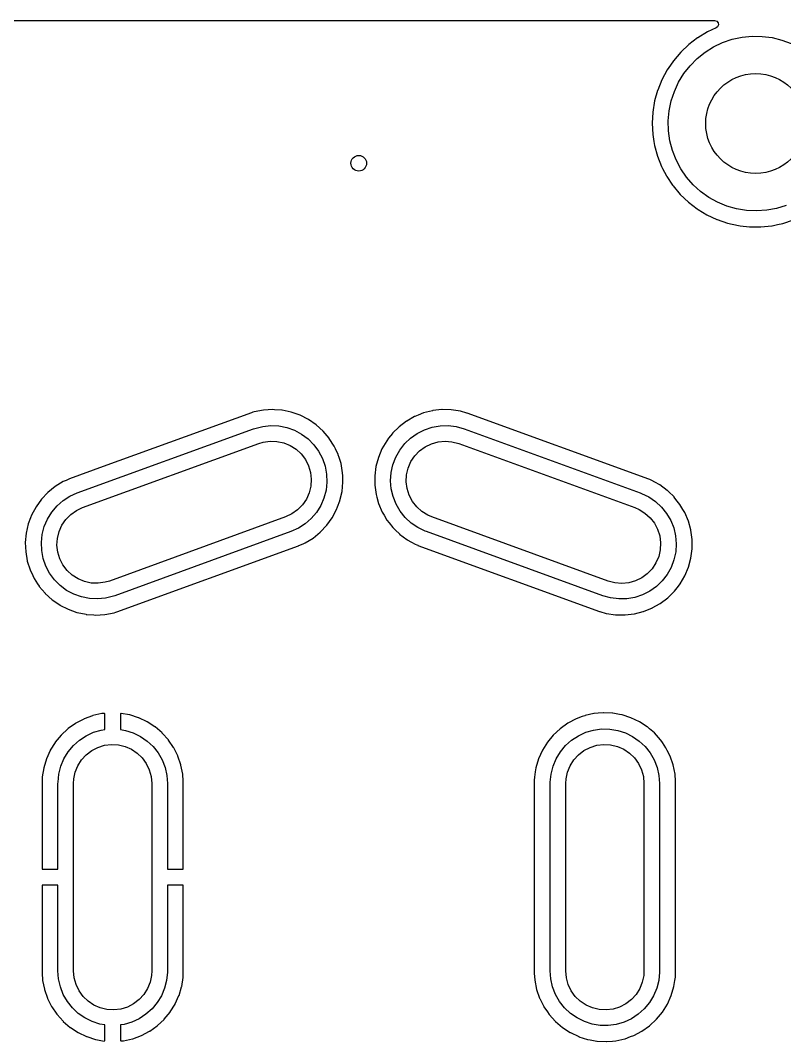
# Model space of a CAD drawing. Extents: x 14 to 417, y -165 to -100.
# Drawn here: x 166.97 to 191.42, y -132.26 to -99.57 of the extents above; entities that cross this region are included whole.
import ezdxf

# ---------------------------------------------------------------- set-up
doc = ezdxf.new("R2010")
doc.units = 0
doc.layers.add('BLACK', color=7, linetype='CONTINUOUS')

msp = doc.modelspace()

# ---------------------------------------------------------------- linework, layer by layer
at = {"layer": 'BLACK', "linetype": 'CONTINUOUS'}
for p, q in [((141.016, -99.5685), (189.185, -99.5685)), ((189.185, -99.5685), (189.253, -99.5885)), ((189.253, -99.5885), (189.3, -99.6422)), ((189.31, -99.7124), (189.28, -99.777)), ((189.3, -99.6422), (189.31, -99.7124)), ((188.955, -99.9391), (188.647, -100.123)), ((189.238, -99.809), (188.955, -99.9391)), ((189.28, -99.777), (189.238, -99.809)), ((188.361, -100.339), (188.101, -100.585)), ((188.639, -100.13), (188.361, -100.339)), ((188.644, -100.125), (188.639, -100.13)), ((188.647, -100.123), (188.644, -100.125)), ((188.644, -100.125), (188.644, -100.125)), ((189.151, -100.416), (189.442, -100.278)), ((189.442, -100.278), (189.747, -100.173)), ((189.747, -100.173), (190.062, -100.104)), ((190.062, -100.104), (190.383, -100.072)), ((190.383, -100.072), (190.705, -100.078)), ((190.705, -100.078), (191.025, -100.12)), ((191.025, -100.12), (191.337, -100.198)), ((191.337, -100.198), (191.639, -100.312)), ((188.101, -100.585), (187.868, -100.858)), ((188.626, -100.789), (188.878, -100.588)), ((188.878, -100.588), (189.151, -100.416)), ((187.773, -100.997), (187.666, -101.154)), ((187.866, -100.86), (187.773, -100.997)), ((187.868, -100.858), (187.866, -100.86)), ((187.866, -100.86), (187.866, -100.86)), ((188.201, -101.272), (188.4, -101.018)), ((188.4, -101.018), (188.626, -100.789)), ((187.666, -101.154), (187.497, -101.47)), ((188.032, -101.547), (188.201, -101.272)), ((187.497, -101.47), (187.363, -101.802)), ((187.897, -101.839), (188.032, -101.547)), ((187.36, -101.813), (187.266, -102.147)), ((187.362, -101.805), (187.36, -101.813)), ((187.363, -101.802), (187.362, -101.805)), ((187.362, -101.805), (187.362, -101.805)), ((187.795, -102.145), (187.897, -101.839)), ((187.266, -102.147), (187.207, -102.501)), ((187.73, -102.461), (187.795, -102.145)), ((187.207, -102.501), (187.187, -102.858)), ((187.701, -102.782), (187.73, -102.461)), ((187.187, -102.858), (187.205, -103.216)), ((187.71, -103.104), (187.701, -102.782)), ((187.205, -103.216), (187.205, -103.22)), ((187.205, -103.22), (187.205, -103.22)), ((187.205, -103.22), (187.242, -103.45)), ((187.755, -103.423), (187.71, -103.104)), ((187.242, -103.45), (187.261, -103.57)), ((187.261, -103.57), (187.356, -103.916)), ((187.837, -103.735), (187.755, -103.423)), ((187.356, -103.916), (187.487, -104.249)), ((187.954, -104.036), (187.837, -103.735)), ((187.487, -104.249), (187.518, -104.308)), ((188.105, -104.32), (187.954, -104.036)), ((187.518, -104.308), (187.64, -104.539)), ((187.64, -104.539), (187.654, -104.567)), ((187.654, -104.567), (187.656, -104.569)), ((187.656, -104.569), (187.656, -104.569)), ((187.656, -104.569), (187.84, -104.843)), ((188.288, -104.586), (188.105, -104.32)), ((188.499, -104.829), (188.288, -104.586)), ((187.84, -104.843), (187.854, -104.864)), ((187.854, -104.864), (188.085, -105.138)), ((188.738, -105.046), (188.499, -104.829)), ((188.085, -105.138), (188.344, -105.386)), ((189, -105.234), (188.738, -105.046)), ((189.281, -105.391), (189, -105.234)), ((188.344, -105.386), (188.628, -105.604)), ((189.579, -105.514), (189.281, -105.391)), ((189.889, -105.603), (189.579, -105.514)), ((190.207, -105.655), (189.889, -105.603)), ((191.168, -105.589), (190.851, -105.648)), ((191.476, -105.494), (191.168, -105.589)), ((188.628, -105.604), (188.66, -105.623)), ((188.66, -105.623), (188.931, -105.788)), ((188.931, -105.788), (188.931, -105.788)), ((188.931, -105.788), (188.934, -105.79)), ((188.934, -105.79), (188.937, -105.792)), ((188.937, -105.792), (188.937, -105.792)), ((188.937, -105.792), (189.256, -105.941)), ((190.529, -105.67), (190.207, -105.655)), ((190.851, -105.648), (190.529, -105.67)), ((189.256, -105.941), (189.256, -105.941)), ((189.256, -105.941), (189.259, -105.942)), ((189.259, -105.942), (189.262, -105.943)), ((189.262, -105.943), (189.262, -105.943)), ((189.262, -105.943), (189.595, -106.057)), ((189.595, -106.057), (189.595, -106.057)), ((189.595, -106.057), (189.598, -106.058)), ((189.598, -106.058), (189.947, -106.137)), ((189.947, -106.137), (190, -106.143)), ((190, -106.143), (190.3, -106.177)), ((190.3, -106.177), (190.3, -106.177)), ((190.3, -106.177), (190.303, -106.178)), ((190.303, -106.178), (190.307, -106.178)), ((190.307, -106.178), (190.307, -106.178)), ((190.307, -106.178), (190.501, -106.179)), ((190.501, -106.179), (190.662, -106.179)), ((190.662, -106.179), (190.665, -106.179)), ((190.665, -106.179), (191.015, -106.143)), ((190.665, -106.179), (190.665, -106.179)), ((191.015, -106.143), (191.015, -106.143)), ((191.015, -106.143), (191.018, -106.143)), ((191.018, -106.143), (191.022, -106.142)), ((191.022, -106.142), (191.194, -106.105)), ((191.022, -106.142), (191.022, -106.142)), ((191.194, -106.105), (191.369, -106.067)), ((191.369, -106.067), (191.709, -105.955)), ((174.362, -112.13), (169.624, -113.854)), ((174.363, -112.13), (174.362, -112.13)), ((174.362, -112.13), (174.362, -112.13)), ((174.411, -112.115), (174.363, -112.13)), ((174.45, -112.103), (174.411, -112.115)), ((174.453, -112.101), (174.45, -112.103)), ((174.45, -112.103), (174.45, -112.103)), ((174.747, -112.044), (174.453, -112.101)), ((175.047, -112.026), (174.747, -112.044)), ((175.104, -112.031), (175.047, -112.026)), ((175.342, -112.048), (175.104, -112.031)), ((175.346, -112.048), (175.342, -112.048)), ((175.342, -112.048), (175.342, -112.048)), ((175.35, -112.049), (175.346, -112.048)), ((175.636, -112.109), (175.35, -112.049)), ((175.35, -112.049), (175.35, -112.049)), ((175.64, -112.11), (175.636, -112.109)), ((175.636, -112.109), (175.636, -112.109)), ((175.923, -112.209), (175.64, -112.11)), ((179.869, -112.137), (179.696, -112.207)), ((179.873, -112.136), (179.869, -112.137)), ((179.874, -112.136), (179.873, -112.136)), ((180.156, -112.065), (179.874, -112.136)), ((180.16, -112.064), (180.156, -112.065)), ((180.156, -112.065), (180.156, -112.065)), ((180.164, -112.063), (180.16, -112.064)), ((180.454, -112.03), (180.164, -112.063)), ((180.458, -112.029), (180.454, -112.03)), ((180.454, -112.03), (180.454, -112.03)), ((180.463, -112.029), (180.458, -112.029)), ((180.754, -112.034), (180.463, -112.029)), ((180.758, -112.034), (180.754, -112.034)), ((181.055, -112.079), (180.758, -112.034)), ((181.059, -112.08), (181.055, -112.079)), ((181.26, -112.139), (181.059, -112.08)), ((181.059, -112.08), (181.059, -112.08)), ((181.27, -112.142), (181.26, -112.139)), ((181.272, -112.142), (181.27, -112.142)), ((187.083, -114.257), (181.272, -112.142)), ((181.272, -112.142), (181.272, -112.142)), ((175.927, -112.211), (175.923, -112.209)), ((176.186, -112.344), (175.927, -112.211)), ((175.927, -112.211), (175.927, -112.211)), ((176.19, -112.346), (176.186, -112.344)), ((176.194, -112.348), (176.19, -112.346)), ((176.434, -112.514), (176.194, -112.348)), ((176.194, -112.348), (176.194, -112.348)), ((179.329, -112.396), (179.09, -112.576)), ((179.333, -112.394), (179.329, -112.396)), ((179.587, -112.251), (179.333, -112.394)), ((179.591, -112.249), (179.587, -112.251)), ((179.587, -112.251), (179.587, -112.251)), ((179.595, -112.247), (179.591, -112.249)), ((179.696, -112.207), (179.595, -112.247)), ((179.595, -112.247), (179.595, -112.247)), ((168.794, -114.698), (174.433, -112.645)), ((174.433, -112.645), (174.476, -112.63)), ((174.476, -112.63), (174.727, -112.567)), ((174.727, -112.567), (174.985, -112.541)), ((174.985, -112.541), (175.244, -112.553)), ((175.244, -112.553), (175.499, -112.604)), ((175.499, -112.604), (175.743, -112.691)), ((175.743, -112.691), (175.971, -112.814)), ((176.437, -112.516), (176.434, -112.514)), ((176.434, -112.514), (176.434, -112.514)), ((176.659, -112.718), (176.437, -112.516)), ((176.662, -112.721), (176.659, -112.718)), ((176.721, -112.79), (176.662, -112.721)), ((176.662, -112.721), (176.662, -112.721)), ((176.853, -112.947), (176.721, -112.79)), ((178.874, -112.79), (178.751, -112.948)), ((178.876, -112.787), (178.874, -112.79)), ((178.874, -112.79), (178.874, -112.79)), ((179.09, -112.576), (178.876, -112.787)), ((179.456, -112.94), (179.668, -112.79)), ((179.668, -112.79), (179.899, -112.673)), ((179.899, -112.673), (180.146, -112.592)), ((180.146, -112.592), (180.401, -112.548)), ((180.401, -112.548), (180.661, -112.542)), ((180.661, -112.542), (180.918, -112.575)), ((180.918, -112.575), (181.167, -112.645)), ((181.167, -112.645), (186.806, -114.698)), ((168.965, -115.167), (174.604, -113.115)), ((174.604, -113.115), (174.741, -113.074)), ((174.741, -113.074), (174.961, -113.042)), ((174.961, -113.042), (175.183, -113.049)), ((175.183, -113.049), (175.401, -113.096)), ((175.401, -113.096), (175.606, -113.18)), ((175.971, -112.814), (176.179, -112.969)), ((176.179, -112.969), (176.362, -113.153)), ((176.855, -112.95), (176.853, -112.947)), ((177.012, -113.196), (176.855, -112.95)), ((178.692, -113.024), (178.541, -113.283)), ((178.751, -112.948), (178.692, -113.024)), ((179.11, -113.324), (179.268, -113.119)), ((179.268, -113.119), (179.456, -112.94)), ((179.925, -113.218), (180.125, -113.121)), ((180.125, -113.121), (180.339, -113.061)), ((180.339, -113.061), (180.56, -113.04)), ((180.56, -113.04), (180.782, -113.058)), ((180.782, -113.058), (180.996, -113.115)), ((180.996, -113.115), (186.635, -115.167)), ((175.606, -113.18), (175.794, -113.3)), ((175.794, -113.3), (175.957, -113.45)), ((176.362, -113.153), (176.515, -113.363)), ((176.515, -113.363), (176.636, -113.592)), ((177.015, -113.199), (177.012, -113.196)), ((177.012, -113.196), (177.012, -113.196)), ((177.056, -113.287), (177.015, -113.199)), ((177.14, -113.468), (177.056, -113.287)), ((178.541, -113.283), (178.426, -113.56)), ((178.983, -113.55), (179.11, -113.324)), ((179.592, -113.51), (179.746, -113.349)), ((179.746, -113.349), (179.925, -113.218)), ((175.957, -113.45), (176.091, -113.628)), ((176.091, -113.628), (176.192, -113.826)), ((176.636, -113.592), (176.721, -113.837)), ((177.141, -113.471), (177.14, -113.468)), ((177.14, -113.468), (177.14, -113.468)), ((177.143, -113.475), (177.141, -113.471)), ((177.171, -113.565), (177.143, -113.475)), ((177.143, -113.475), (177.143, -113.475)), ((177.231, -113.758), (177.171, -113.565)), ((177.282, -114.053), (177.231, -113.758)), ((178.426, -113.56), (178.348, -113.85)), ((178.891, -113.793), (178.983, -113.55)), ((179.381, -113.9), (179.469, -113.695)), ((179.469, -113.695), (179.592, -113.51)), ((169.624, -113.854), (168.549, -114.246)), ((176.192, -113.826), (176.256, -114.039)), ((176.256, -114.039), (176.281, -114.259)), ((176.721, -113.837), (176.77, -114.092)), ((176.77, -114.092), (176.78, -114.351)), ((177.286, -114.148), (177.282, -114.053)), ((178.348, -113.85), (178.31, -114.148)), ((178.819, -114.305), (178.836, -114.046)), ((178.836, -114.046), (178.891, -113.793)), ((179.331, -114.116), (179.381, -113.9)), ((168.344, -114.336), (168.088, -114.492)), ((168.436, -114.296), (168.344, -114.336)), ((168.547, -114.247), (168.436, -114.296)), ((168.549, -114.246), (168.547, -114.247)), ((168.547, -114.247), (168.547, -114.247)), ((176.281, -114.259), (176.266, -114.481)), ((176.78, -114.351), (176.752, -114.609)), ((177.266, -114.652), (177.294, -114.353)), ((177.294, -114.353), (177.286, -114.148)), ((178.31, -114.148), (178.31, -114.246)), ((178.31, -114.246), (178.311, -114.439)), ((178.84, -114.564), (178.819, -114.305)), ((179.32, -114.338), (179.331, -114.116)), ((179.348, -114.558), (179.32, -114.338)), ((187.084, -114.258), (187.083, -114.257)), ((187.083, -114.257), (187.083, -114.257)), ((187.085, -114.258), (187.084, -114.258)), ((187.115, -114.271), (187.085, -114.258)), ((187.085, -114.258), (187.085, -114.258)), ((187.171, -114.294), (187.115, -114.271)), ((187.27, -114.349), (187.171, -114.294)), ((187.43, -114.437), (187.27, -114.349)), ((167.855, -114.681), (167.649, -114.899)), ((168.088, -114.492), (167.855, -114.681)), ((168.558, -114.804), (168.794, -114.698)), ((176.213, -114.697), (176.122, -114.9)), ((176.266, -114.481), (176.213, -114.697)), ((176.752, -114.609), (176.686, -114.86)), ((177.198, -114.944), (177.266, -114.652)), ((178.311, -114.439), (178.311, -114.448)), ((178.311, -114.448), (178.352, -114.745)), ((178.352, -114.745), (178.353, -114.749)), ((178.353, -114.749), (178.353, -114.749)), ((178.353, -114.749), (178.375, -114.831)), ((178.9, -114.816), (178.84, -114.564)), ((179.415, -114.77), (179.348, -114.558)), ((186.806, -114.698), (186.848, -114.714)), ((186.848, -114.714), (187.082, -114.827)), ((187.433, -114.439), (187.43, -114.437)), ((187.43, -114.437), (187.43, -114.437)), ((187.437, -114.442), (187.433, -114.439)), ((187.671, -114.616), (187.437, -114.442)), ((187.437, -114.442), (187.437, -114.442)), ((187.674, -114.618), (187.671, -114.616)), ((187.671, -114.616), (187.671, -114.616)), ((187.677, -114.621), (187.674, -114.618)), ((187.704, -114.648), (187.677, -114.621)), ((187.677, -114.621), (187.677, -114.621)), ((187.889, -114.827), (187.704, -114.648)), ((167.649, -114.899), (167.473, -115.143)), ((168.145, -115.115), (168.34, -114.944)), ((168.34, -114.944), (168.558, -114.804)), ((175.997, -115.083), (175.841, -115.242)), ((176.122, -114.9), (175.997, -115.083)), ((176.686, -114.86), (176.583, -115.098)), ((177.122, -115.146), (177.197, -114.948)), ((177.197, -114.948), (177.198, -114.944)), ((178.375, -114.831), (178.431, -115.034)), ((178.431, -115.034), (178.549, -115.311)), ((178.996, -115.057), (178.9, -114.816)), ((179.127, -115.281), (178.996, -115.057)), ((179.518, -114.967), (179.415, -114.77)), ((179.655, -115.142), (179.518, -114.967)), ((187.082, -114.827), (187.296, -114.972)), ((187.296, -114.972), (187.487, -115.149)), ((187.892, -114.831), (187.889, -114.827)), ((187.948, -114.903), (187.892, -114.831)), ((187.892, -114.831), (187.892, -114.831)), ((188.075, -115.063), (187.948, -114.903)), ((188.077, -115.067), (188.075, -115.063)), ((188.173, -115.229), (188.077, -115.067)), ((188.077, -115.067), (188.077, -115.067)), ((167.33, -115.411), (167.299, -115.493)), ((167.332, -115.407), (167.33, -115.411)), ((167.33, -115.411), (167.33, -115.411)), ((167.473, -115.143), (167.332, -115.407)), ((167.841, -115.534), (167.977, -115.313)), ((167.977, -115.313), (168.145, -115.115)), ((168.427, -115.549), (168.583, -115.39)), ((168.583, -115.39), (168.764, -115.262)), ((168.764, -115.262), (168.965, -115.167)), ((175.66, -115.37), (175.459, -115.465)), ((175.841, -115.242), (175.66, -115.37)), ((176.447, -115.319), (176.279, -115.517)), ((176.583, -115.098), (176.447, -115.319)), ((176.951, -115.489), (177.092, -115.225)), ((177.092, -115.225), (177.122, -115.146)), ((178.549, -115.311), (178.551, -115.314)), ((178.551, -115.314), (178.551, -115.314)), ((178.551, -115.314), (178.608, -115.411)), ((178.608, -115.411), (178.701, -115.569)), ((179.289, -115.483), (179.127, -115.281)), ((179.82, -115.291), (179.655, -115.142)), ((180.009, -115.408), (179.82, -115.291)), ((180.141, -115.465), (180.009, -115.408)), ((186.635, -115.167), (186.767, -115.224)), ((186.767, -115.224), (186.956, -115.341)), ((186.956, -115.341), (187.121, -115.49)), ((187.487, -115.149), (187.649, -115.351)), ((187.649, -115.351), (187.78, -115.575)), ((188.227, -115.321), (188.173, -115.229)), ((188.345, -115.598), (188.227, -115.321)), ((167.226, -115.688), (167.158, -115.98)), ((167.299, -115.493), (167.226, -115.688)), ((167.738, -115.772), (167.841, -115.534)), ((168.211, -115.935), (168.302, -115.732)), ((168.302, -115.732), (168.427, -115.549)), ((175.459, -115.465), (169.82, -117.517)), ((176.084, -115.688), (175.866, -115.828)), ((176.279, -115.517), (176.084, -115.688)), ((176.569, -115.951), (176.775, -115.733)), ((176.775, -115.733), (176.951, -115.489)), ((178.701, -115.569), (178.772, -115.659)), ((178.772, -115.659), (178.884, -115.801)), ((179.48, -115.66), (179.289, -115.483)), ((179.694, -115.805), (179.48, -115.66)), ((185.78, -117.517), (180.141, -115.465)), ((187.121, -115.49), (187.258, -115.665)), ((187.258, -115.665), (187.361, -115.862)), ((187.78, -115.575), (187.876, -115.816)), ((188.346, -115.602), (188.345, -115.598)), ((188.423, -115.883), (188.346, -115.602)), ((188.346, -115.602), (188.346, -115.602)), ((167.158, -115.98), (167.13, -116.279)), ((167.644, -116.281), (167.672, -116.023)), ((167.672, -116.023), (167.738, -115.772)), ((168.158, -116.151), (168.211, -115.935)), ((175.63, -115.934), (169.991, -117.987)), ((175.866, -115.828), (175.63, -115.934)), ((176.336, -116.14), (176.569, -115.951)), ((178.884, -115.801), (178.884, -115.801)), ((178.884, -115.801), (178.887, -115.805)), ((178.887, -115.805), (178.976, -115.891)), ((178.976, -115.891), (179.099, -116.011)), ((179.099, -116.011), (179.099, -116.011)), ((179.099, -116.011), (179.102, -116.014)), ((179.102, -116.014), (179.105, -116.016)), ((179.105, -116.016), (179.105, -116.016)), ((179.105, -116.016), (179.339, -116.19)), ((179.928, -115.918), (179.694, -115.805)), ((179.97, -115.934), (179.928, -115.918)), ((185.609, -117.987), (179.97, -115.934)), ((187.361, -115.862), (187.428, -116.074)), ((187.876, -115.816), (187.936, -116.068)), ((188.424, -115.887), (188.423, -115.883)), ((188.423, -115.883), (188.423, -115.883)), ((188.465, -116.184), (188.424, -115.887)), ((167.13, -116.279), (167.142, -116.579)), ((167.654, -116.54), (167.644, -116.281)), ((168.143, -116.373), (168.158, -116.151)), ((168.168, -116.593), (168.143, -116.373)), ((170.062, -118.502), (175.873, -116.387)), ((175.873, -116.387), (175.875, -116.386)), ((175.873, -116.387), (175.873, -116.387)), ((175.875, -116.386), (175.877, -116.385)), ((175.877, -116.385), (176.017, -116.323)), ((175.877, -116.385), (175.877, -116.385)), ((176.017, -116.323), (176.08, -116.296)), ((176.08, -116.296), (176.336, -116.14)), ((179.339, -116.19), (179.339, -116.19)), ((179.339, -116.19), (179.343, -116.193)), ((179.343, -116.193), (179.346, -116.195)), ((179.346, -116.195), (179.346, -116.195)), ((179.346, -116.195), (179.486, -116.272)), ((179.486, -116.272), (179.605, -116.338)), ((179.605, -116.338), (179.661, -116.361)), ((179.661, -116.361), (179.691, -116.374)), ((179.691, -116.374), (179.691, -116.374)), ((179.691, -116.374), (179.692, -116.374)), ((179.692, -116.374), (179.693, -116.375)), ((179.693, -116.375), (179.693, -116.375)), ((179.693, -116.375), (185.504, -118.49)), ((187.428, -116.074), (187.456, -116.294)), ((187.456, -116.294), (187.445, -116.516)), ((187.936, -116.068), (187.957, -116.327)), ((187.957, -116.327), (187.94, -116.586)), ((188.465, -116.188), (188.465, -116.184)), ((188.465, -116.279), (188.465, -116.188)), ((188.465, -116.188), (188.465, -116.188)), ((188.465, -116.282), (188.465, -116.279)), ((188.466, -116.484), (188.465, -116.282)), ((167.142, -116.579), (167.193, -116.874)), ((167.703, -116.795), (167.654, -116.54)), ((168.232, -116.806), (168.168, -116.593)), ((187.445, -116.516), (187.395, -116.732)), ((187.94, -116.586), (187.885, -116.839)), ((188.428, -116.782), (188.466, -116.484)), ((167.193, -116.874), (167.194, -116.878)), ((167.194, -116.878), (167.194, -116.878)), ((167.194, -116.878), (167.281, -117.157)), ((167.788, -117.04), (167.703, -116.795)), ((167.909, -117.269), (167.788, -117.04)), ((168.333, -117.004), (168.232, -116.806)), ((168.467, -117.182), (168.333, -117.004)), ((187.307, -116.937), (187.184, -117.122)), ((187.395, -116.732), (187.307, -116.937)), ((187.885, -116.839), (187.793, -117.082)), ((188.35, -117.072), (188.428, -116.782)), ((167.281, -117.157), (167.283, -117.161)), ((167.283, -117.161), (167.284, -117.164)), ((167.284, -117.164), (167.284, -117.164)), ((167.284, -117.164), (167.367, -117.342)), ((167.367, -117.342), (167.409, -117.433)), ((168.062, -117.479), (167.909, -117.269)), ((168.63, -117.332), (168.467, -117.182)), ((168.818, -117.452), (168.63, -117.332)), ((187.03, -117.283), (186.851, -117.414)), ((187.184, -117.122), (187.03, -117.283)), ((187.666, -117.308), (187.508, -117.513)), ((187.793, -117.082), (187.666, -117.308)), ((188.084, -117.608), (188.235, -117.349)), ((188.235, -117.349), (188.35, -117.072)), ((167.409, -117.433), (167.412, -117.436)), ((167.412, -117.436), (167.412, -117.436)), ((167.412, -117.436), (167.519, -117.604)), ((167.519, -117.604), (167.571, -117.685)), ((167.571, -117.685), (167.574, -117.688)), ((167.574, -117.688), (167.762, -117.911)), ((168.245, -117.663), (168.062, -117.479)), ((168.453, -117.818), (168.245, -117.663)), ((169.023, -117.536), (168.818, -117.452)), ((169.241, -117.583), (169.023, -117.536)), ((169.463, -117.59), (169.241, -117.583)), ((169.683, -117.558), (169.463, -117.59)), ((169.82, -117.517), (169.683, -117.558)), ((185.994, -117.574), (185.78, -117.517)), ((186.216, -117.592), (185.994, -117.574)), ((186.437, -117.571), (186.216, -117.592)), ((186.651, -117.511), (186.437, -117.571)), ((186.851, -117.414), (186.651, -117.511)), ((187.32, -117.692), (187.108, -117.842)), ((187.508, -117.513), (187.32, -117.692)), ((187.9, -117.845), (188.024, -117.685)), ((188.024, -117.685), (188.081, -117.611)), ((188.081, -117.611), (188.084, -117.608)), ((188.081, -117.611), (188.081, -117.611)), ((167.762, -117.911), (167.762, -117.911)), ((167.762, -117.911), (167.765, -117.914)), ((167.765, -117.914), (167.987, -118.116)), ((168.681, -117.941), (168.453, -117.818)), ((168.925, -118.028), (168.681, -117.941)), ((169.948, -118.002), (169.697, -118.065)), ((169.991, -117.987), (169.948, -118.002)), ((185.858, -118.057), (185.609, -117.987)), ((186.877, -117.959), (186.63, -118.04)), ((187.108, -117.842), (186.877, -117.959)), ((187.686, -118.056), (187.9, -117.845)), ((167.987, -118.116), (167.99, -118.118)), ((167.99, -118.118), (167.99, -118.118)), ((167.99, -118.118), (168.23, -118.284)), ((168.23, -118.284), (168.23, -118.284)), ((168.23, -118.284), (168.234, -118.286)), ((168.234, -118.286), (168.238, -118.288)), ((168.238, -118.288), (168.497, -118.421)), ((169.18, -118.079), (168.925, -118.028)), ((169.439, -118.091), (169.18, -118.079)), ((169.697, -118.065), (169.439, -118.091)), ((186.115, -118.09), (185.858, -118.057)), ((186.375, -118.084), (186.115, -118.09)), ((186.63, -118.04), (186.375, -118.084)), ((187.189, -118.381), (187.443, -118.238)), ((187.443, -118.238), (187.447, -118.236)), ((187.443, -118.238), (187.443, -118.238)), ((187.447, -118.236), (187.686, -118.056)), ((168.497, -118.421), (168.497, -118.421)), ((168.497, -118.421), (168.501, -118.423)), ((168.501, -118.423), (168.784, -118.522)), ((168.784, -118.522), (168.788, -118.523)), ((168.788, -118.523), (168.788, -118.523)), ((168.788, -118.523), (169.074, -118.583)), ((169.074, -118.583), (169.074, -118.583)), ((169.074, -118.583), (169.078, -118.584)), ((169.078, -118.584), (169.082, -118.584)), ((169.082, -118.584), (169.082, -118.584)), ((169.082, -118.584), (169.32, -118.601)), ((169.32, -118.601), (169.377, -118.606)), ((169.377, -118.606), (169.677, -118.588)), ((169.677, -118.588), (169.971, -118.531)), ((169.971, -118.531), (170.025, -118.514)), ((170.025, -118.514), (170.059, -118.503)), ((170.059, -118.503), (170.061, -118.502)), ((170.059, -118.503), (170.059, -118.503)), ((170.061, -118.502), (170.062, -118.502)), ((170.062, -118.502), (170.062, -118.502)), ((185.504, -118.49), (185.504, -118.49)), ((185.504, -118.49), (185.506, -118.49)), ((185.506, -118.49), (185.508, -118.491)), ((185.508, -118.491), (185.508, -118.491)), ((185.508, -118.491), (185.717, -118.552)), ((185.717, -118.552), (185.717, -118.552)), ((185.717, -118.552), (185.721, -118.553)), ((185.721, -118.553), (186.018, -118.598)), ((186.018, -118.598), (186.022, -118.598)), ((186.022, -118.598), (186.313, -118.603)), ((186.313, -118.603), (186.318, -118.603)), ((186.318, -118.603), (186.322, -118.602)), ((186.322, -118.602), (186.612, -118.569)), ((186.322, -118.602), (186.322, -118.602)), ((186.612, -118.569), (186.616, -118.568)), ((186.616, -118.568), (186.62, -118.567)), ((186.62, -118.567), (186.902, -118.496)), ((186.902, -118.496), (186.903, -118.496)), ((186.903, -118.496), (186.907, -118.495)), ((186.907, -118.495), (187.092, -118.421)), ((187.092, -118.421), (187.181, -118.385)), ((187.181, -118.385), (187.185, -118.383)), ((187.181, -118.385), (187.181, -118.385)), ((187.185, -118.383), (187.189, -118.381)), ((187.189, -118.381), (187.189, -118.381)), ((169.002, -121.935), (168.744, -122.071)), ((169.009, -121.931), (169.002, -121.935)), ((169.283, -121.83), (169.009, -121.931)), ((169.291, -121.828), (169.283, -121.83)), ((169.576, -121.764), (169.291, -121.828)), ((169.584, -121.763), (169.576, -121.764)), ((169.656, -121.757), (169.584, -121.763)), ((169.668, -121.759), (169.656, -121.757)), ((169.672, -121.774), (169.668, -121.759)), ((169.672, -122.273), (169.672, -121.774)), ((170.185, -121.756), (170.18, -121.771)), ((170.18, -121.771), (170.18, -122.273)), ((170.198, -121.755), (170.185, -121.756)), ((170.469, -121.803), (170.198, -121.755)), ((170.477, -121.805), (170.469, -121.803)), ((170.755, -121.895), (170.477, -121.805)), ((170.763, -121.898), (170.755, -121.895)), ((171.026, -122.023), (170.763, -121.898)), ((184.75, -121.934), (184.492, -122.07)), ((184.753, -121.932), (184.75, -121.934)), ((184.75, -121.934), (184.75, -121.934)), ((184.948, -121.86), (184.753, -121.932)), ((185.031, -121.83), (184.948, -121.86)), ((185.035, -121.829), (185.031, -121.83)), ((185.031, -121.83), (185.031, -121.83)), ((185.039, -121.828), (185.035, -121.829)), ((185.324, -121.764), (185.039, -121.828)), ((185.039, -121.828), (185.039, -121.828)), ((185.328, -121.763), (185.324, -121.764)), ((185.324, -121.764), (185.324, -121.764)), ((185.463, -121.751), (185.328, -121.763)), ((185.622, -121.737), (185.463, -121.751)), ((185.627, -121.737), (185.622, -121.737)), ((185.622, -121.737), (185.622, -121.737)), ((185.631, -121.737), (185.627, -121.737)), ((185.922, -121.75), (185.631, -121.737)), ((185.631, -121.737), (185.631, -121.737)), ((185.926, -121.751), (185.922, -121.75)), ((185.922, -121.75), (185.922, -121.75)), ((185.93, -121.751), (185.926, -121.751)), ((186.141, -121.789), (185.93, -121.751)), ((185.93, -121.751), (185.93, -121.751)), ((186.222, -121.804), (186.141, -121.789)), ((186.226, -121.805), (186.222, -121.804)), ((186.503, -121.894), (186.226, -121.805)), ((186.226, -121.805), (186.226, -121.805)), ((186.507, -121.895), (186.503, -121.894)), ((186.503, -121.894), (186.503, -121.894)), ((186.778, -122.024), (186.507, -121.895)), ((168.493, -122.249), (168.279, -122.448)), ((168.499, -122.244), (168.493, -122.249)), ((168.737, -122.075), (168.499, -122.244)), ((168.744, -122.071), (168.737, -122.075)), ((169.562, -122.288), (169.672, -122.273)), ((170.18, -122.273), (170.335, -122.298)), ((171.034, -122.027), (171.026, -122.023)), ((171.278, -122.186), (171.034, -122.027)), ((171.285, -122.191), (171.278, -122.186)), ((171.506, -122.38), (171.285, -122.191)), ((184.243, -122.246), (184.024, -122.45)), ((184.488, -122.072), (184.243, -122.246)), ((184.492, -122.07), (184.488, -122.072)), ((185.31, -122.288), (185.567, -122.253)), ((185.567, -122.253), (185.827, -122.257)), ((185.827, -122.257), (186.083, -122.298)), ((186.782, -122.026), (186.778, -122.024)), ((187.026, -122.185), (186.782, -122.026)), ((186.782, -122.026), (186.782, -122.026)), ((187.03, -122.188), (187.026, -122.185)), ((187.026, -122.185), (187.026, -122.185)), ((187.033, -122.19), (187.03, -122.188)), ((187.101, -122.249), (187.033, -122.19)), ((187.033, -122.19), (187.033, -122.19)), ((187.258, -122.383), (187.101, -122.249)), ((168.274, -122.454), (168.089, -122.679)), ((168.279, -122.448), (168.274, -122.454)), ((168.861, -122.612), (169.078, -122.469)), ((169.078, -122.469), (169.313, -122.361)), ((169.313, -122.361), (169.562, -122.288)), ((170.335, -122.298), (170.582, -122.377)), ((170.582, -122.377), (170.814, -122.492)), ((170.814, -122.492), (171.027, -122.64)), ((171.512, -122.386), (171.506, -122.38)), ((171.707, -122.604), (171.512, -122.386)), ((171.712, -122.61), (171.707, -122.604)), ((184.024, -122.45), (183.834, -122.682)), ((184.609, -122.612), (184.826, -122.469)), ((184.826, -122.469), (185.061, -122.361)), ((185.061, -122.361), (185.31, -122.288)), ((186.083, -122.298), (186.33, -122.377)), ((186.33, -122.377), (186.562, -122.492)), ((186.562, -122.492), (186.775, -122.64)), ((187.458, -122.606), (187.258, -122.383)), ((168.084, -122.686), (167.93, -122.934)), ((168.089, -122.679), (168.084, -122.686)), ((168.501, -122.984), (168.667, -122.784)), ((168.667, -122.784), (168.861, -122.612)), ((169.256, -122.945), (169.454, -122.843)), ((169.454, -122.843), (169.666, -122.777)), ((169.666, -122.777), (169.887, -122.751)), ((169.887, -122.751), (170.109, -122.763)), ((170.109, -122.763), (170.325, -122.815)), ((170.325, -122.815), (170.528, -122.905)), ((170.528, -122.905), (170.713, -123.029)), ((171.027, -122.64), (171.216, -122.818)), ((171.216, -122.818), (171.377, -123.021)), ((171.876, -122.851), (171.712, -122.61)), ((171.88, -122.859), (171.876, -122.851)), ((172.01, -123.119), (171.88, -122.859)), ((183.834, -122.682), (183.675, -122.937)), ((184.249, -122.984), (184.415, -122.784)), ((184.415, -122.784), (184.609, -122.612)), ((185.004, -122.945), (185.202, -122.843)), ((185.202, -122.843), (185.414, -122.777)), ((185.414, -122.777), (185.635, -122.751)), ((185.635, -122.751), (185.857, -122.763)), ((185.857, -122.763), (186.073, -122.815)), ((186.073, -122.815), (186.276, -122.905)), ((186.276, -122.905), (186.461, -123.029)), ((186.775, -122.64), (186.964, -122.818)), ((186.964, -122.818), (187.125, -123.021)), ((187.46, -122.61), (187.458, -122.606)), ((187.512, -122.686), (187.46, -122.61)), ((187.46, -122.61), (187.46, -122.61)), ((187.626, -122.855), (187.512, -122.686)), ((187.628, -122.858), (187.626, -122.855)), ((187.67, -122.941), (187.628, -122.858)), ((187.628, -122.858), (187.628, -122.858)), ((167.804, -123.215), (167.72, -123.495)), ((167.807, -123.207), (167.804, -123.215)), ((167.926, -122.941), (167.807, -123.207)), ((167.93, -122.934), (167.926, -122.941)), ((168.266, -123.445), (168.367, -123.206)), ((168.367, -123.206), (168.501, -122.984)), ((168.812, -123.433), (168.93, -123.244)), ((168.93, -123.244), (169.08, -123.08)), ((169.08, -123.08), (169.256, -122.945)), ((170.713, -123.029), (170.872, -123.183)), ((170.872, -123.183), (171.002, -123.364)), ((171.377, -123.021), (171.506, -123.247)), ((171.506, -123.247), (171.6, -123.488)), ((172.014, -123.127), (172.01, -123.119)), ((172.109, -123.403), (172.014, -123.127)), ((183.552, -123.211), (183.467, -123.499)), ((183.675, -122.937), (183.552, -123.211)), ((184.014, -123.445), (184.115, -123.206)), ((184.115, -123.206), (184.249, -122.984)), ((184.56, -123.433), (184.678, -123.244)), ((184.678, -123.244), (184.828, -123.08)), ((184.828, -123.08), (185.004, -122.945)), ((186.461, -123.029), (186.62, -123.183)), ((186.62, -123.183), (186.75, -123.364)), ((187.125, -123.021), (187.254, -123.247)), ((187.254, -123.247), (187.348, -123.488)), ((187.761, -123.123), (187.67, -122.941)), ((187.858, -123.407), (187.761, -123.123)), ((167.719, -123.503), (167.673, -123.791)), ((167.72, -123.495), (167.719, -123.503)), ((168.203, -123.696), (168.266, -123.445)), ((168.729, -123.639), (168.812, -123.433)), ((171.002, -123.364), (171.098, -123.564)), ((171.098, -123.564), (171.156, -123.779)), ((171.6, -123.488), (171.657, -123.741)), ((172.111, -123.411), (172.109, -123.403)), ((172.168, -123.697), (172.111, -123.411)), ((183.466, -123.503), (183.447, -123.622)), ((183.467, -123.499), (183.466, -123.503)), ((183.466, -123.503), (183.466, -123.503)), ((183.951, -123.696), (184.014, -123.445)), ((184.477, -123.639), (184.56, -123.433)), ((186.75, -123.364), (186.846, -123.564)), ((186.846, -123.564), (186.904, -123.779)), ((187.348, -123.488), (187.405, -123.741)), ((187.918, -123.701), (187.858, -123.407)), ((167.672, -123.798), (167.668, -123.887)), ((167.668, -123.887), (167.668, -123.89)), ((167.668, -123.89), (167.668, -126.728)), ((167.673, -123.791), (167.672, -123.798)), ((168.177, -123.954), (168.203, -123.696)), ((168.676, -124), (168.684, -123.856)), ((168.684, -123.856), (168.729, -123.639)), ((171.156, -123.779), (171.176, -124)), ((171.657, -123.741), (171.676, -124)), ((172.169, -123.705), (172.168, -123.697)), ((172.184, -123.922), (172.169, -123.705)), ((183.42, -123.795), (183.415, -123.889)), ((183.415, -123.889), (183.415, -130.076)), ((183.447, -123.622), (183.42, -123.795)), ((183.925, -123.954), (183.951, -123.696)), ((184.424, -124), (184.432, -123.856)), ((184.432, -123.856), (184.477, -123.639)), ((186.904, -123.779), (186.924, -124)), ((187.405, -123.741), (187.424, -124)), ((187.933, -123.924), (187.918, -123.701)), ((168.176, -124), (168.177, -123.954)), ((168.176, -126.746), (168.176, -124)), ((168.676, -130), (168.676, -124)), ((171.176, -124), (171.176, -130)), ((171.676, -124), (171.676, -126.746)), ((172.184, -123.926), (172.184, -123.922)), ((172.184, -126.732), (172.184, -123.926)), ((183.924, -124), (183.925, -123.954)), ((183.924, -130), (183.924, -124)), ((184.424, -130), (184.424, -124)), ((186.924, -124), (186.924, -130)), ((187.424, -124), (187.424, -130)), ((187.933, -130.111), (187.933, -123.924)), ((167.668, -126.728), (167.672, -126.743)), ((167.672, -126.743), (167.674, -126.744)), ((167.674, -126.744), (167.682, -126.746)), ((167.682, -126.746), (168.176, -126.746)), ((171.676, -126.746), (172.166, -126.746)), ((172.166, -126.746), (172.181, -126.742)), ((172.181, -126.742), (172.182, -126.74)), ((172.182, -126.74), (172.184, -126.732)), ((167.67, -127.26), (167.668, -127.268)), ((167.668, -127.268), (167.668, -130.074)), ((167.671, -127.258), (167.67, -127.26)), ((167.686, -127.254), (167.671, -127.258)), ((168.176, -127.254), (167.686, -127.254)), ((168.176, -130), (168.176, -127.254)), ((172.17, -127.254), (171.676, -127.254)), ((171.676, -127.254), (171.676, -130)), ((172.178, -127.256), (172.17, -127.254)), ((172.18, -127.257), (172.178, -127.256)), ((172.184, -127.272), (172.18, -127.257)), ((172.184, -130.11), (172.184, -127.272)), ((167.668, -130.074), (167.668, -130.078)), ((167.668, -130.078), (167.683, -130.295)), ((168.195, -130.259), (168.176, -130)), ((168.696, -130.221), (168.676, -130)), ((171.176, -130), (171.168, -130.144)), ((171.675, -130.046), (171.649, -130.304)), ((171.676, -130), (171.675, -130.046)), ((172.18, -130.202), (172.184, -130.113)), ((172.184, -130.113), (172.184, -130.11)), ((183.415, -130.076), (183.43, -130.299)), ((183.943, -130.259), (183.924, -130)), ((184.444, -130.221), (184.424, -130)), ((186.924, -130), (186.916, -130.144)), ((187.423, -130.046), (187.397, -130.304)), ((187.424, -130), (187.423, -130.046)), ((187.928, -130.205), (187.933, -130.111)), ((167.683, -130.295), (167.684, -130.303)), ((167.684, -130.303), (167.741, -130.589)), ((168.252, -130.512), (168.195, -130.259)), ((168.754, -130.436), (168.696, -130.221)), ((168.85, -130.636), (168.754, -130.436)), ((171.123, -130.361), (171.04, -130.567)), ((171.168, -130.144), (171.123, -130.361)), ((171.649, -130.304), (171.586, -130.555)), ((172.133, -130.497), (172.179, -130.209)), ((172.179, -130.209), (172.18, -130.202)), ((183.43, -130.299), (183.49, -130.593)), ((184, -130.512), (183.943, -130.259)), ((184.502, -130.436), (184.444, -130.221)), ((184.598, -130.636), (184.502, -130.436)), ((186.871, -130.361), (186.788, -130.567)), ((186.916, -130.144), (186.871, -130.361)), ((187.397, -130.304), (187.334, -130.555)), ((187.882, -130.497), (187.913, -130.303)), ((187.913, -130.303), (187.928, -130.205)), ((167.741, -130.589), (167.743, -130.597)), ((167.743, -130.597), (167.838, -130.873)), ((168.346, -130.753), (168.252, -130.512)), ((168.475, -130.979), (168.346, -130.753)), ((168.98, -130.817), (168.85, -130.636)), ((170.922, -130.756), (170.772, -130.92)), ((171.04, -130.567), (170.922, -130.756)), ((171.586, -130.555), (171.485, -130.794)), ((172.048, -130.785), (172.132, -130.505)), ((172.132, -130.505), (172.133, -130.497)), ((183.49, -130.593), (183.587, -130.877)), ((184.094, -130.753), (184, -130.512)), ((184.223, -130.979), (184.094, -130.753)), ((184.728, -130.817), (184.598, -130.636)), ((186.67, -130.756), (186.52, -130.92)), ((186.788, -130.567), (186.67, -130.756)), ((187.334, -130.555), (187.233, -130.794)), ((187.796, -130.789), (187.881, -130.501)), ((187.881, -130.501), (187.882, -130.497)), ((167.838, -130.873), (167.842, -130.881)), ((167.842, -130.881), (167.972, -131.141)), ((168.636, -131.182), (168.475, -130.979)), ((169.139, -130.971), (168.98, -130.817)), ((169.324, -131.095), (169.139, -130.971)), ((169.527, -131.185), (169.324, -131.095)), ((170.596, -131.055), (170.398, -131.157)), ((170.772, -130.92), (170.596, -131.055)), ((171.351, -131.016), (171.185, -131.216)), ((171.485, -130.794), (171.351, -131.016)), ((171.768, -131.314), (171.922, -131.066)), ((171.922, -131.066), (171.926, -131.059)), ((171.926, -131.059), (172.045, -130.793)), ((172.045, -130.793), (172.048, -130.785)), ((183.587, -130.877), (183.589, -130.881)), ((183.589, -130.881), (183.589, -130.881)), ((183.589, -130.881), (183.678, -131.059)), ((183.678, -131.059), (183.722, -131.145)), ((184.384, -131.182), (184.223, -130.979)), ((184.887, -130.971), (184.728, -130.817)), ((185.072, -131.095), (184.887, -130.971)), ((185.275, -131.185), (185.072, -131.095)), ((186.344, -131.055), (186.146, -131.157)), ((186.52, -130.92), (186.344, -131.055)), ((187.099, -131.016), (186.933, -131.216)), ((187.233, -130.794), (187.099, -131.016)), ((187.514, -131.318), (187.673, -131.063)), ((187.673, -131.063), (187.796, -130.789)), ((167.972, -131.141), (167.976, -131.149)), ((167.976, -131.149), (168.14, -131.39)), ((168.14, -131.39), (168.145, -131.396)), ((168.145, -131.396), (168.34, -131.614)), ((168.825, -131.36), (168.636, -131.182)), ((169.038, -131.508), (168.825, -131.36)), ((169.743, -131.237), (169.527, -131.185)), ((169.965, -131.249), (169.743, -131.237)), ((170.186, -131.223), (169.965, -131.249)), ((170.398, -131.157), (170.186, -131.223)), ((170.991, -131.388), (170.774, -131.531)), ((171.185, -131.216), (170.991, -131.388)), ((171.578, -131.546), (171.763, -131.321)), ((171.763, -131.321), (171.768, -131.314)), ((183.722, -131.145), (183.724, -131.149)), ((183.724, -131.149), (183.836, -131.314)), ((183.836, -131.314), (183.89, -131.394)), ((183.89, -131.394), (184.09, -131.617)), ((184.573, -131.36), (184.384, -131.182)), ((184.786, -131.508), (184.573, -131.36)), ((185.491, -131.237), (185.275, -131.185)), ((185.713, -131.249), (185.491, -131.237)), ((185.934, -131.223), (185.713, -131.249)), ((186.146, -131.157), (185.934, -131.223)), ((186.739, -131.388), (186.522, -131.531)), ((186.933, -131.216), (186.739, -131.388)), ((187.324, -131.55), (187.514, -131.318)), ((168.34, -131.614), (168.346, -131.62)), ((168.346, -131.62), (168.567, -131.809)), ((169.27, -131.623), (169.038, -131.508)), ((169.517, -131.702), (169.27, -131.623)), ((169.672, -131.727), (169.517, -131.702)), ((169.672, -132.229), (169.672, -131.727)), ((170.29, -131.712), (170.18, -131.727)), ((170.18, -131.727), (170.18, -132.226)), ((170.539, -131.639), (170.29, -131.712)), ((170.774, -131.531), (170.539, -131.639)), ((171.115, -131.925), (171.353, -131.756)), ((171.353, -131.756), (171.359, -131.751)), ((171.359, -131.751), (171.573, -131.552)), ((171.573, -131.552), (171.578, -131.546)), ((184.09, -131.617), (184.093, -131.62)), ((184.093, -131.62), (184.093, -131.62)), ((184.093, -131.62), (184.315, -131.81)), ((185.018, -131.623), (184.786, -131.508)), ((185.265, -131.702), (185.018, -131.623)), ((185.521, -131.743), (185.265, -131.702)), ((185.781, -131.747), (185.521, -131.743)), ((186.038, -131.712), (185.781, -131.747)), ((186.287, -131.639), (186.038, -131.712)), ((186.522, -131.531), (186.287, -131.639)), ((186.86, -131.928), (187.105, -131.754)), ((187.105, -131.754), (187.324, -131.55)), ((168.567, -131.809), (168.574, -131.814)), ((168.574, -131.814), (168.818, -131.973)), ((168.818, -131.973), (168.826, -131.977)), ((168.826, -131.977), (169.089, -132.102)), ((170.569, -132.17), (170.843, -132.069)), ((170.843, -132.069), (170.85, -132.065)), ((170.85, -132.065), (171.108, -131.929)), ((171.108, -131.929), (171.115, -131.925)), ((184.315, -131.81), (184.315, -131.81)), ((184.315, -131.81), (184.318, -131.812)), ((184.318, -131.812), (184.322, -131.815)), ((184.322, -131.815), (184.322, -131.815)), ((184.322, -131.815), (184.566, -131.974)), ((184.566, -131.974), (184.566, -131.974)), ((184.566, -131.974), (184.57, -131.976)), ((184.57, -131.976), (184.841, -132.105)), ((186.493, -132.105), (186.595, -132.068)), ((186.595, -132.068), (186.598, -132.066)), ((186.598, -132.066), (186.856, -131.93)), ((186.598, -132.066), (186.598, -132.066)), ((186.856, -131.93), (186.86, -131.928)), ((186.856, -131.93), (186.856, -131.93)), ((169.089, -132.102), (169.097, -132.105)), ((169.097, -132.105), (169.375, -132.195)), ((169.375, -132.195), (169.383, -132.197)), ((169.383, -132.197), (169.654, -132.245)), ((169.654, -132.245), (169.667, -132.244)), ((169.667, -132.244), (169.672, -132.229)), ((170.18, -132.226), (170.184, -132.241)), ((170.184, -132.241), (170.196, -132.243)), ((170.196, -132.243), (170.268, -132.237)), ((170.268, -132.237), (170.276, -132.236)), ((170.276, -132.236), (170.561, -132.172)), ((170.561, -132.172), (170.569, -132.17)), ((184.841, -132.105), (184.845, -132.106)), ((184.845, -132.106), (184.845, -132.106)), ((184.845, -132.106), (185.122, -132.195)), ((185.122, -132.195), (185.126, -132.196)), ((185.126, -132.196), (185.207, -132.211)), ((185.207, -132.211), (185.418, -132.249)), ((185.418, -132.249), (185.418, -132.249)), ((185.418, -132.249), (185.422, -132.249)), ((185.422, -132.249), (185.426, -132.25)), ((185.426, -132.25), (185.426, -132.25)), ((185.426, -132.25), (185.717, -132.263)), ((185.717, -132.263), (185.717, -132.263)), ((185.717, -132.263), (185.721, -132.263)), ((185.721, -132.263), (185.726, -132.263)), ((185.726, -132.263), (185.916, -132.246)), ((185.726, -132.263), (185.726, -132.263)), ((185.916, -132.246), (186.02, -132.237)), ((186.02, -132.237), (186.024, -132.236)), ((186.024, -132.236), (186.309, -132.172)), ((186.024, -132.236), (186.024, -132.236)), ((186.309, -132.172), (186.313, -132.171)), ((186.309, -132.172), (186.309, -132.172)), ((186.313, -132.171), (186.318, -132.17)), ((186.318, -132.17), (186.493, -132.105))]:
    msp.add_line(p, q, dxfattribs=at)
at = {"layer": 'BLACK'}
for centre, radius in [((190.5, -102.87), 1.6), ((177.8, -104.14), 0.25)]:
    msp.add_circle(centre, radius, dxfattribs=at)

doc.saveas('drawing.dxf')
